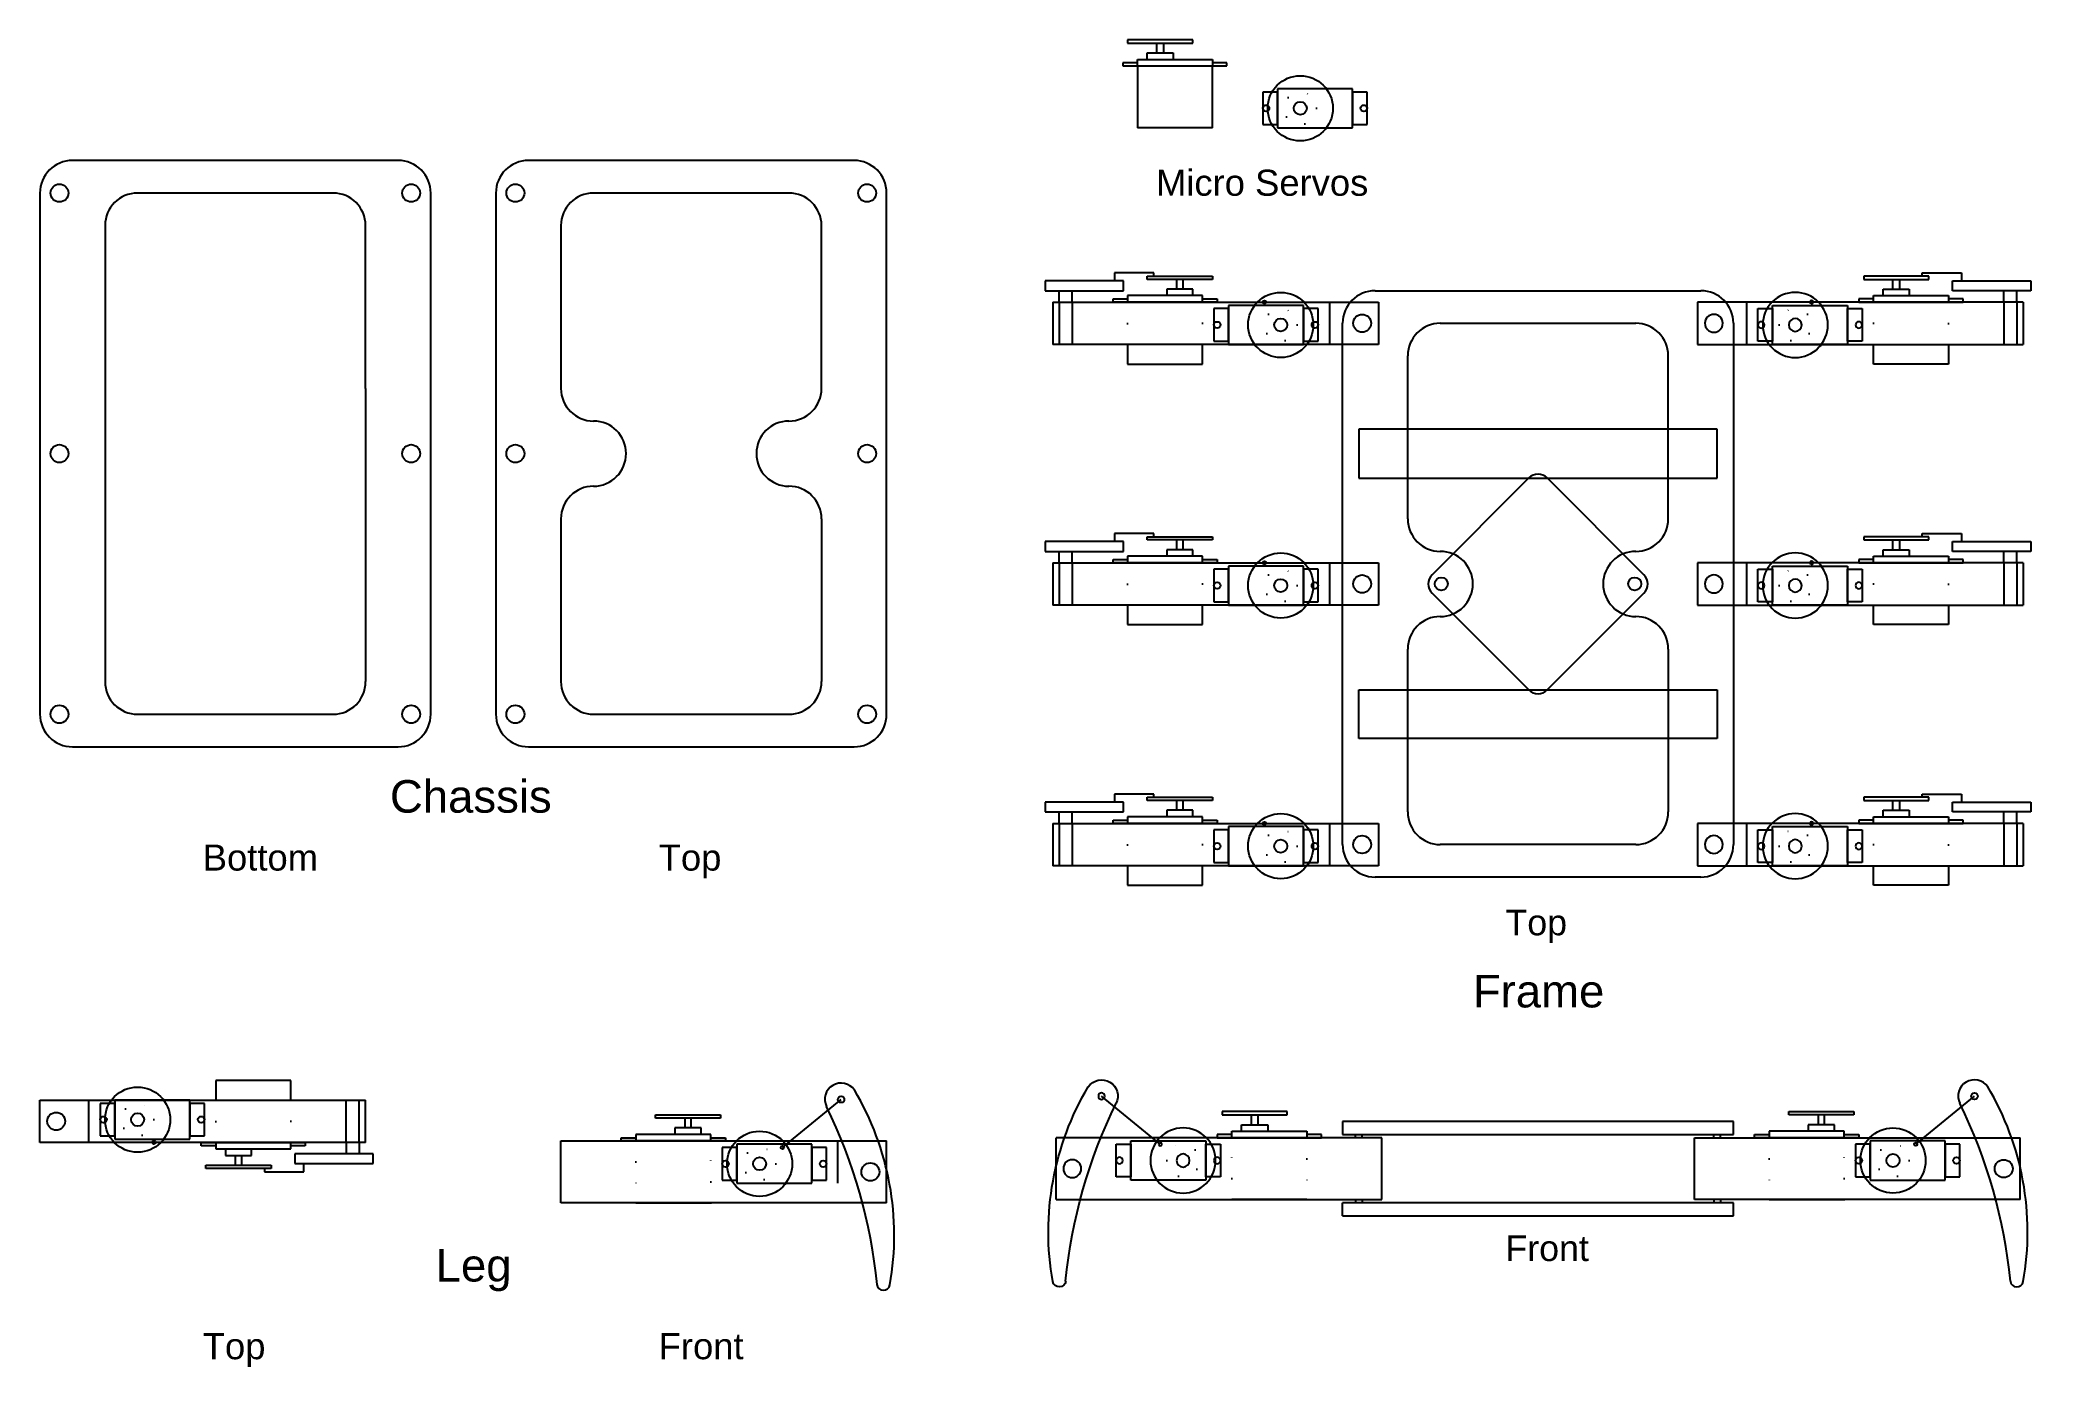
# Model space of a CAD drawing. Header units: millimetres. Extents: x -660 to -47, y 20 to 427.
import ezdxf

# ---------------------------------------------------------------- set-up
doc = ezdxf.new("R2010")
doc.units = ezdxf.units.MM
doc.linetypes.add('DASHED', pattern=[19.05, 12.7, -6.35])
doc.linetypes.add('DOT', pattern=[6.35, 0, -6.35])
doc.layers.get('0').update_dxf_attribs({"linetype": 'CONTINUOUS', "lineweight": 25, "true_color": 0x000000})
doc.styles.add('textstyle0', font='')
doc.styles.add('textstyle1', font='')
doc.styles.add('textstyle2', font='')
doc.styles.add('textstyle3', font='')
doc.styles.add('textstyle4', font='')
doc.styles.add('textstyle5', font='')
doc.styles.add('textstyle6', font='')
doc.styles.add('textstyle7', font='')
doc.styles.add('textstyle8', font='')
doc.styles.add('textstyle9', font='')
doc.styles.get('textstyle0').set_extended_font_data('Arial')
doc.styles.get('textstyle1').set_extended_font_data('Arial')
doc.styles.get('textstyle2').set_extended_font_data('Arial')
doc.styles.get('textstyle3').set_extended_font_data('Arial')
doc.styles.get('textstyle4').set_extended_font_data('Arial')
doc.styles.get('textstyle5').set_extended_font_data('Arial')
doc.styles.get('textstyle6').set_extended_font_data('Arial')
doc.styles.get('textstyle7').set_extended_font_data('Arial')
doc.styles.get('textstyle8').set_extended_font_data('Arial')
doc.styles.get('textstyle9').set_extended_font_data('Arial')

# ---------------------------------------------------------------- blocks, each defined once
blk = doc.blocks.new('leg_top')
for p, q in [((72, 15), (49, 15)), ((49, 15), (49, 9)), ((72, 9), (72, 15)), ((-5, -4), (-5, 9)), ((-5, 9), (95, 9)), ((18, 8), (13.5, 8)), ((13.5, 8), (13.5, -2)), ((41, 9), (18, 9)), ((18, 9), (18, -3)), ((18, -2), (18, 8)), ((41, -3), (41, 9)), ((45.5, 8), (41, 8)), ((41, 8), (41, -2)), ((45.5, -2), (45.5, 8)), ((95, -4), (95, 9)), ((95, -4), (-5, -4)), ((13.5, -2), (18, -2)), ((18, -3), (41, -3)), ((41, -2), (45.5, -2)), ((44.5, -4), (49, -4)), ((44.5, -5), (44.5, -4)), ((49, -5), (44.5, -5)), ((49, -4), (72, -4)), ((49, -4), (49, -5)), ((49, -5), (49, -6)), ((49, -6), (72, -6)), ((52, -6), (52, -8)), ((60, -8), (60, -6)), ((72, -4), (76.5, -4)), ((72, -5), (72, -4)), ((76.5, -5), (72, -5)), ((72, -6), (72, -5)), ((76.5, -4), (76.5, -5)), ((89, -4), (89, -7.5)), ((93, -4), (93, -7.5)), ((46, -11), (66, -11)), ((46, -12), (46, -11)), ((66, -12), (46, -12)), ((52, -8), (60, -8)), ((55, -8), (55, -11)), ((55, -11), (57, -11)), ((57, -11), (57, -8)), ((64, -12), (64, -13)), ((66, -11), (66, -12)), ((97.3, -7.5), (73.3, -7.5)), ((73.3, -7.5), (73.3, -10.5)), ((73.3, -10.5), (97.3, -10.5)), ((76, -13), (76, -10.5)), ((97.3, -10.5), (97.3, -7.5)), ((64, -13), (76, -13))]:
    blk.add_line(p, q)
at = {"linetype": 'DASHED'}
for p, q in [((10, -4), (10, 9)), ((89, -4), (89, 9)), ((93, -4), (93, 9))]:
    blk.add_line(p, q, dxfattribs=at)
at = {"linetype": 'DOT'}
for p, q in [((49, -4), (49, 9)), ((72, 9), (72, -4))]:
    blk.add_line(p, q, dxfattribs=at)
for centre, radius in [((25, 3), 10), ((0, 2.5), 2.75), ((14.5, 3), 1), ((25, 3), 2), ((44.5, 3), 1), ((30, -4), 0.5)]:
    blk.add_circle(centre, radius)
blk.add_circle((25, 3), 5, dxfattribs=at)
blk = doc.blocks.new('leg_side')
for p, q in [((-39, 1), (-21, 15.77)), ((-78, 11), (-58, 11)), ((-78, 10), (-78, 11)), ((-58, 10), (-78, 10)), ((-64, 7), (-72, 7)), ((-72, 7), (-72, 5)), ((-67, 10), (-69, 10)), ((-69, 10), (-69, 7)), ((-67, 10), (-69, 10)), ((-67, 7), (-67, 10)), ((-64, 5), (-64, 7)), ((-58, 11), (-58, 10)), ((-107, -16), (-107, 3)), ((-107, 3), (-7, 3)), ((-88.5, 3), (-88.5, 4)), ((-88.5, 4), (-84, 4)), ((-84, 3), (-88.5, 3)), ((-61, 5), (-84, 5)), ((-84, 5), (-84, 4)), ((-84, 4), (-84, 3)), ((-61, 3), (-84, 3)), ((-61, 4), (-61, 5)), ((-61, 3), (-61, 4)), ((-61, 4), (-56.5, 4)), ((-56.5, 3), (-61, 3)), ((-53, 1), (-57.5, 1)), ((-57.5, 1), (-57.5, -9)), ((-56.5, 4), (-56.5, 3)), ((-30, 2), (-53, 2)), ((-53, 2), (-53, -10)), ((-53, -9), (-53, 1)), ((-30, -10), (-30, 2)), ((-25.5, 1), (-30, 1)), ((-30, 1), (-30, -9)), ((-25.5, -9), (-25.5, 1)), ((-7, -16), (-7, 3)), ((-57.5, -9), (-53, -9)), ((-53, -10), (-30, -10)), ((-30, -9), (-25.5, -9)), ((-7, -16), (-107, -16)), ((-84, -16), (-61, -16))]:
    blk.add_line(p, q)
at = {"linetype": 'DOT'}
for p, q in [((-84, 3), (-84, -16)), ((-61, -16), (-61, 3))]:
    blk.add_line(p, q, dxfattribs=at)
for centre, radius in [((-21, 15.77), 1), ((-46, -4), 10), ((-39, 1), 0.5), ((-56.5, -4), 1), ((-46, -4), 2), ((-26.5, -4), 1), ((-12, -6.5), 2.75)]:
    blk.add_circle(centre, radius)
blk.add_circle((-46, -4), 5, dxfattribs=at)
for centre, radius, start, end in [((-21, 15.77), 5, 35.05338, 206.25112), ((-92.16, -25.95), 87.49, 349.97893, 30.65225), ((-166.74, -56.1), 157.5, 5.49567, 26.25112), ((-7.98, -40.82), 2, 185.49567, 349.97894)]:
    blk.add_arc(centre, radius, start, end)

msp = doc.modelspace()

# ---------------------------------------------------------------- linework, layer by layer
for p, q in [((-306, 427), (-326, 427)), ((-326, 427), (-326, 426)), ((-326, 426), (-306, 426)), ((-320, 423), (-312, 423)), ((-320, 421), (-320, 423)), ((-317, 423), (-317, 426)), ((-317, 426), (-315, 426)), ((-315, 426), (-315, 423)), ((-312, 423), (-312, 421)), ((-306, 426), (-306, 427)), ((-323, 420), (-327.5, 420)), ((-327.5, 420), (-327.5, 419)), ((-327.5, 419), (-323, 419)), ((-323, 420), (-323, 421)), ((-323, 421), (-300, 421)), ((-323, 419), (-323, 420)), ((-323, 419), (-300, 419)), ((-323, 419), (-323, 400)), ((-300, 421), (-300, 420)), ((-295.5, 420), (-300, 420)), ((-300, 420), (-300, 419)), ((-300, 419), (-295.5, 419)), ((-300, 400), (-300, 419)), ((-295.5, 419), (-295.5, 420)), ((-280, 411), (-284.5, 411)), ((-284.5, 411), (-284.5, 401)), ((-257, 412), (-280, 412)), ((-280, 412), (-280, 400)), ((-280, 401), (-280, 411)), ((-257, 400), (-257, 412)), ((-252.5, 411), (-257, 411)), ((-257, 411), (-257, 401)), ((-252.5, 401), (-252.5, 411)), ((-300, 400), (-323, 400)), ((-284.5, 401), (-280, 401)), ((-280, 400), (-257, 400)), ((-257, 401), (-252.5, 401)), ((-550, 390), (-650, 390)), ((-410, 390), (-510, 390)), ((-660, 380), (-660, 220)), ((-570, 380), (-630, 380)), ((-540, 220), (-540, 380)), ((-520, 380), (-520, 220)), ((-430, 380), (-490, 380)), ((-400, 220), (-400, 380)), ((-640, 370), (-640, 320)), ((-560, 320), (-560, 370)), ((-500, 370), (-500, 320)), ((-420, 320), (-420, 370)), ((-250, 350), (-150, 350)), ((-260, 180), (-260, 340)), ((-230, 340), (-170, 340)), ((-140, 340), (-140, 180)), ((-240, 280), (-240, 330)), ((-160, 280), (-160, 330)), ((-640, 320), (-640, 280)), ((-560, 320), (-560, 280)), ((-145, 307.5), (-255, 307.5)), ((-255, 307.5), (-255, 292.5)), ((-145, 292.5), (-145, 307.5)), ((-255, 292.5), (-145, 292.5)), ((-232.53, 262.83), (-202.83, 292.53)), ((-197.17, 292.53), (-167.47, 262.83)), ((-640, 280), (-640, 230)), ((-560, 280), (-560, 230)), ((-500, 280), (-500, 230)), ((-420, 280), (-420, 230)), ((-230, 270), (-230, 270)), ((-170, 270), (-170, 270)), ((-220, 260), (-220, 260)), ((-180, 260), (-180, 260)), ((-202.83, 227.47), (-232.53, 257.17)), ((-167.47, 257.17), (-197.17, 227.47)), ((-230, 250), (-230, 250)), ((-170, 250), (-170, 250)), ((-240, 190), (-240, 240)), ((-160, 240), (-160, 190)), ((-255, 227.5), (-145, 227.5)), ((-255, 212.5), (-255, 227.5)), ((-145, 227.5), (-145, 212.5)), ((-630, 220), (-570, 220)), ((-490, 220), (-430, 220)), ((-650, 210), (-550, 210)), ((-510, 210), (-410, 210)), ((-145, 212.5), (-255, 212.5)), ((-170, 180), (-230, 180)), ((-150, 170), (-250, 170)), ((-140, 95), (-260, 95)), ((-260, 95), (-260, 91)), ((-140, 91), (-140, 95)), ((-260, 91), (-140, 91)), ((-256, 90), (-256, 91)), ((-254, 90), (-254, 91)), ((-146, 90), (-146, 91)), ((-144, 90), (-144, 91)), ((-140, 70), (-260, 70)), ((-260, 66), (-260, 70)), ((-256, 71), (-256, 70)), ((-254, 71), (-254, 70)), ((-146, 71), (-146, 70)), ((-144, 71), (-144, 70)), ((-140, 66), (-140, 70)), ((-260, 66), (-140, 66))]:
    msp.add_line(p, q)
at = {"linetype": 'DOT'}
for p, q in [((-256, 95), (-256, 91)), ((-254, 91), (-254, 95)), ((-146, 91), (-146, 95)), ((-144, 95), (-144, 91)), ((-256, 70), (-256, 66)), ((-254, 70), (-254, 66)), ((-146, 70), (-146, 66)), ((-144, 70), (-144, 66))]:
    msp.add_line(p, q, dxfattribs=at)
at = {"linetype": 'DASHED'}
msp.add_line((-415, 76), (-415, 89), dxfattribs=at)
for centre, radius in [((-273, 406), 10), ((-283.5, 406), 1), ((-273, 406), 2), ((-253.5, 406), 1), ((-654, 380), 2.75), ((-546, 380), 2.75), ((-514, 380), 2.75), ((-406, 380), 2.75), ((-654, 300), 2.75), ((-546, 300), 2.75), ((-514, 300), 2.75), ((-406, 300), 2.75), ((-229.7, 260), 2), ((-170.3, 260), 2), ((-654, 220), 2.75), ((-546, 220), 2.75), ((-514, 220), 2.75), ((-406, 220), 2.75)]:
    msp.add_circle(centre, radius)
at = {"linetype": 'DOT'}
msp.add_circle((-273, 406), 5, dxfattribs=at)
for centre, radius, start, end in [((-650, 380), 10, 90, 180), ((-550, 380), 10, 0, 90), ((-510, 380), 10, 90, 180), ((-410, 380), 10, 0, 90), ((-630, 370), 10, 90, 180), ((-570, 370), 10, 0, 90), ((-490, 370), 10, 90, 180), ((-430, 370), 10, 0, 90), ((-250, 340), 10, 90, 180), ((-150, 340), 10, 360, 90), ((-230, 330), 10, 90, 180), ((-170, 330), 10, 360, 90), ((-490, 320), 10, 180, 270), ((-430, 320), 10, 270, 0), ((-490, 300), 10, 0, 90), ((-430, 300), 10, 90, 180), ((-490, 300), 10, 270, 0), ((-430, 300), 10, 180, 270), ((-490, 280), 10, 90, 180), ((-430, 280), 10, 0, 90), ((-200, 289.7), 4, 45, 135), ((-230, 280), 10, 180, 270), ((-170, 280), 10, 270, 360), ((-230, 260), 10, 360, 90), ((-170, 260), 10, 90, 180), ((-229.7, 260), 4, 135, 225), ((-230, 260), 10, 270, 360), ((-170, 260), 10, 180, 270), ((-170.3, 260), 4, 315, 45), ((-230, 240), 10, 90, 180), ((-170, 240), 10, 360, 90), ((-630, 230), 10, 180, 270), ((-570, 230), 10, 270, 0), ((-490, 230), 10, 180, 270), ((-430, 230), 10, 270, 0), ((-200, 230.3), 4, 225, 315), ((-650, 220), 10, 180, 270), ((-550, 220), 10, 270, 0), ((-510, 220), 10, 180, 270), ((-410, 220), 10, 270, 0), ((-230, 190), 10, 180, 270), ((-170, 190), 10, 270, 360), ((-250, 180), 10, 180, 270), ((-150, 180), 10, 270, 360)]:
    msp.add_arc(centre, radius, start, end)

# ---------------------------------------------------------------- block references
at = {"rotation": 180}
for p in [(-254, 342.5), (-254, 262.5), (-254, 182.5)]:
    msp.add_blockref('leg_top', p, dxfattribs=at)
at = {"yscale": -1}
for name, p, rotation in [('leg_top', (-146, 342.5), 360), ('leg_top', (-146, 262.5), 360), ('leg_top', (-146, 182.5), 360), ('leg_side', (-355, 87), 180)]:
    msp.add_blockref(name, p, dxfattribs=dict(at, rotation=rotation))
for name, p in [('leg_top', (-655, 92.54)), ('leg_side', (-393, 86)), ('leg_side', (-45, 87))]:
    msp.add_blockref(name, p)

# ---------------------------------------------------------------- texts
at = {"attachment_point": 1}
for s, insert, char_height, style in [('Micro Servos', (-317.3, 387.16), 8, 'textstyle6'), ('Chassis', (-552.52, 199.78), 10, 'textstyle0'), ('Bottom', (-610, 180), 8, 'textstyle2'), ('Top', (-470, 180), 8, 'textstyle1'), ('\\H7.85714;Top', (-210, 160), 10, 'textstyle9'), ('Frame', (-220, 140), 10, 'textstyle7'), ('Leg', (-538.48, 55.85), 10, 'textstyle3'), ('\\H7.85714;Front', (-210, 60), 10, 'textstyle8'), ('Top', (-610, 30), 8, 'textstyle4'), ('Front', (-470, 30), 8, 'textstyle5')]:
    msp.add_mtext(s, dxfattribs=dict(at, insert=insert, char_height=char_height, style=style))

doc.saveas('drawing.dxf')
